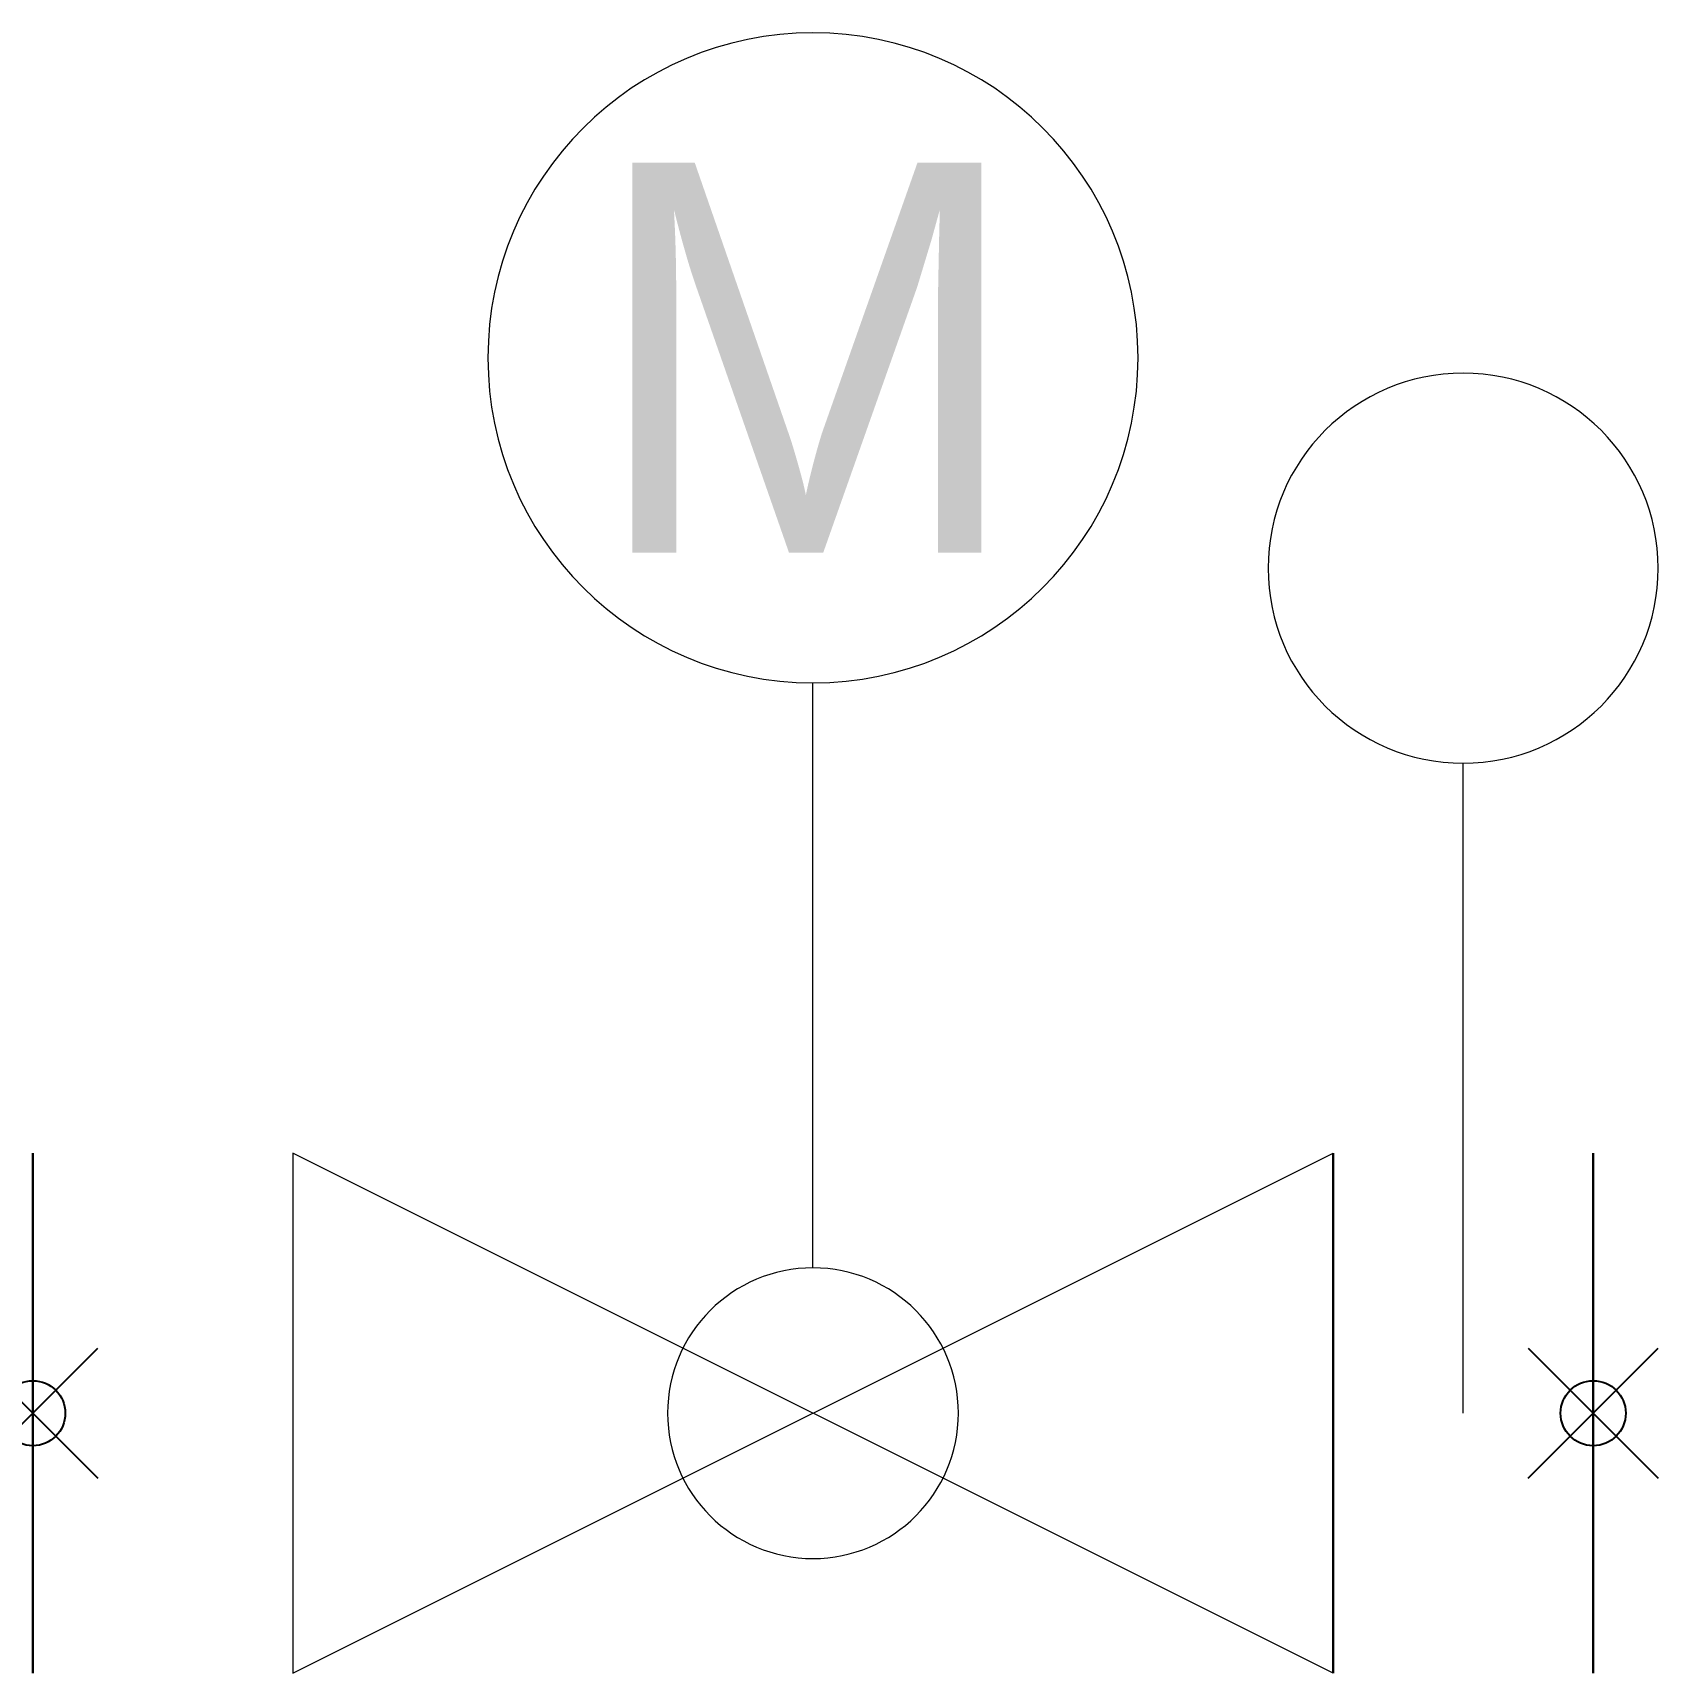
# Model space of a CAD drawing. Header units: inches. Extents: x -0.0115 to 0.001, y 0 to 0.0126.
import ezdxf

# ---------------------------------------------------------------- set-up
doc = ezdxf.new("R2010")
doc.units = ezdxf.units.IN
doc.header["$MEASUREMENT"] = 0
doc.header["$PDMODE"] = 35
doc.header["$PDSIZE"] = 0.0005
doc.layers.add('Level 7', color=9, linetype='Continuous', lineweight=0, true_color=0xc8c8c8)
doc.styles.add('Styledgn000', font='dgn000.shx')

# ---------------------------------------------------------------- blocks, each defined once
blk = doc.blocks.new('001058')
at = {"layer": 'Level 7', "color": 2, "linetype": 'Continuous', "lineweight": 13}
blk.add_line((0, 0), (0, 0.0045), dxfattribs=at)
blk.add_circle((0, 0.007), 0.0025, dxfattribs=at)
at = {"layer": 'Level 7', "color": 9, "linetype": 'Continuous', "lineweight": 13, "true_color": 0xc8c8c8, "insert": (0.000047, 0.007), "char_height": 0.003, "attachment_point": 5, "line_spacing_factor": 0.8, "style": 'Styledgn000'}
blk.add_mtext('M', dxfattribs=at)
blk = doc.blocks.new('01032A')
at = {"layer": 'Level 7', "color": 2, "linetype": 'Continuous', "lineweight": 13}
blk.add_line((0, 0), (0, 0.005), dxfattribs=at)
at = {"layer": 'Level 7', "color": 2, "linetype": 'Continuous', "lineweight": 30}
for p, q in [((-0.001, -0.002), (-0.001, 0.002)), ((0.001, -0.002), (0.001, 0.002))]:
    blk.add_line(p, q, dxfattribs=at)
at = {"layer": 'Level 7', "color": 2, "linetype": 'Continuous', "lineweight": 13}
blk.add_circle((0, 0.0065), 0.0015, dxfattribs=at)
blk = doc.blocks.new('AnonymousCell6')
at = {"layer": 'Level 7', "color": 2, "linetype": 'Continuous', "lineweight": 30}
blk.add_line((0.006255, -0.00256), (0.006255, -0.00656), dxfattribs=at)
at = {"layer": 'Level 7', "color": 2, "linetype": 'Continuous', "lineweight": 13, "flags": 128}
blk.add_lwpolyline([(-0.003745, -0.00256), (-0.003745, -0.00656), (0.004255, -0.00256), (0.004255, -0.00656), (-0.003745, -0.00256)], dxfattribs=at)
at = {"layer": 'Level 7', "color": 2, "linetype": 'Continuous', "lineweight": 13}
blk.add_circle((0.000255, -0.00456), 0.001118, dxfattribs=at)
at = {"color": 9, "linetype": 'Continuous', "lineweight": 0, "true_color": 0xc8c8c8}
blk.add_blockref('001058', (0.000255, -0.003442), dxfattribs=at)
at = {"color": 9, "linetype": 'Continuous', "lineweight": 13, "true_color": 0xc8c8c8}
blk.add_blockref('01032A', (-0.004745, -0.00456), dxfattribs=at)

msp = doc.modelspace()

# ---------------------------------------------------------------- linework, layer by layer
for p in [(-0.0115, 0.002), (0.0005, 0.002)]:
    msp.add_point(p)

# ---------------------------------------------------------------- block references
at = {"color": 9, "linetype": 'Continuous', "lineweight": 0, "true_color": 0xc8c8c8, "xscale": -1}
msp.add_blockref('AnonymousCell6', (-0.005245, 0.00656), dxfattribs=at)

doc.saveas('drawing.dxf')
